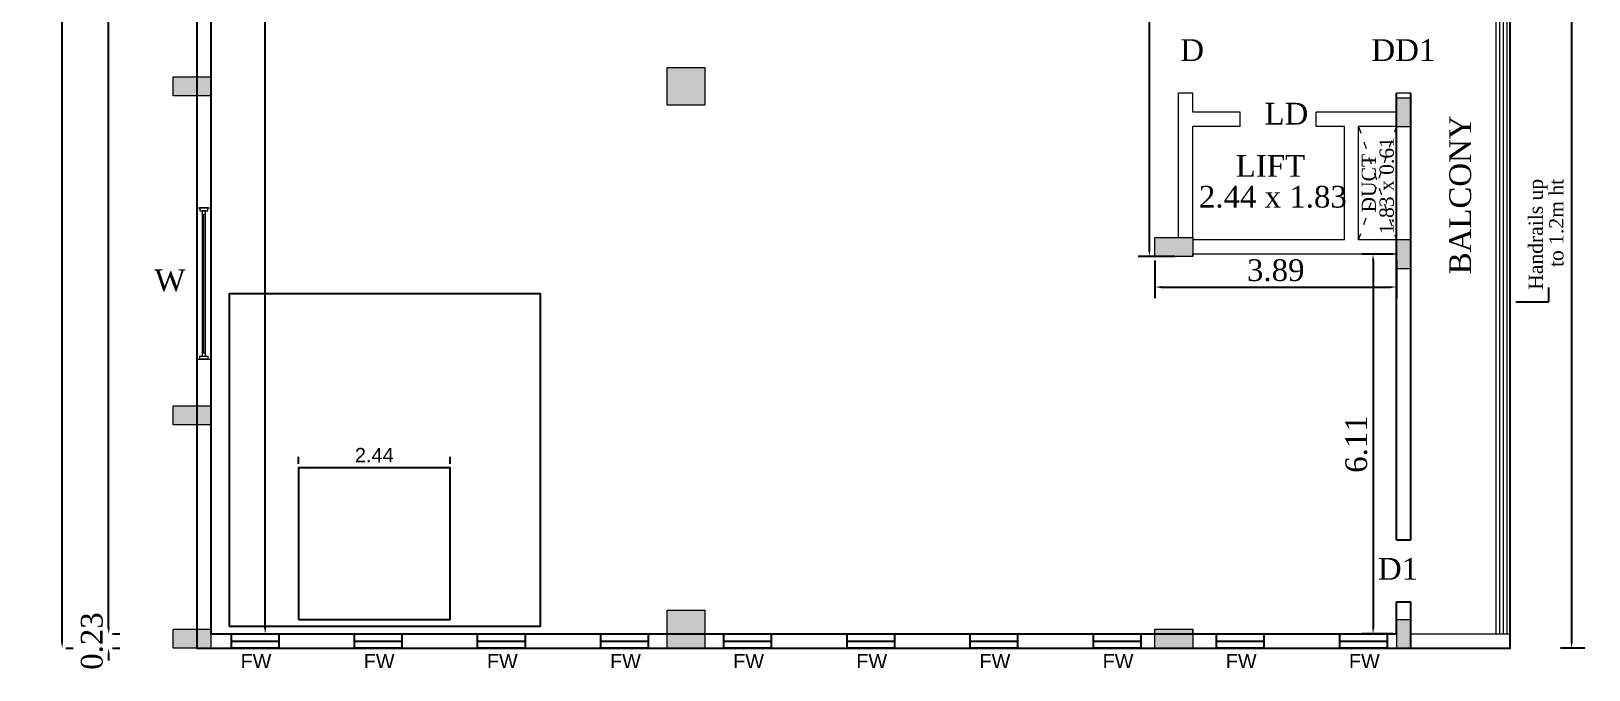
# Model space of a CAD drawing. Header units: metres. Extents: x 3592 to 3825, y 373 to 546.
# Drawn here: x 3698.67 to 3723.73, y 475.66 to 485.94 of the extents above; entities that cross this region are included whole.
import ezdxf

# ---------------------------------------------------------------- set-up
doc = ezdxf.new("R2010")
doc.units = ezdxf.units.M
doc.linetypes.add('Aec_Rating_Smoke', pattern=[0.175, 0.075, -0.1])
doc.layers.get('Defpoints').update_dxf_attribs({"lineweight": 0})
for name, color, linetype in [('0 @ 1', 7, 'Continuous'), ('BLK_1_FLR_1_BLT_UP_AREA', 1, 'Continuous'), ('BLK_1_FLR_1_REGULAR_ROOM_1', 2, 'Continuous'), ('BLK_1_FLR_1_ROOM_1_LIGHT_VENTILATION_1', 2, 'Continuous'), ('Column', 7, 'Continuous')]:
    doc.layers.add(name, color=color, linetype=linetype)
doc.styles.add('ANAND', font='times.ttf')
doc.styles.add('Ganesan', font='arial.ttf')
doc.styles.get("Standard").update_dxf_attribs({"font": 'arial.ttf'})
doc.dimstyles.new('V1', dxfattribs={"dimtxt": 0.23, "dimasz": 0.1, "dimexe": 0.18, "dimexo": 0.0625, "dimgap": 0.09, "dimtad": 1, "dimzin": 0, "dimdsep": 46, "dimtxsty": 'Standard', "dimcen": 0.09, "dimadec": 0, "dimazin": 0, "dimtfac": 1, "dimtix": 1, "dimtofl": 0, "dimtmove": 2, "dimatfit": 0, "dimfxl": 0, "dimtolj": 1, "dimtzin": 0, "dimarcsym": 0})

# ---------------------------------------------------------------- blocks, each defined once
blk = doc.blocks.new('*U13')
at = {"color": 4, "linetype": 'Continuous', "lineweight": 13}
for p, q in [((146.91, 129.1), (146.91, 131.1)), ((234.91, 130.1), (146.91, 130.1)), ((234.91, 129.1), (234.91, 131.1))]:
    blk.add_line(p, q, dxfattribs=at)
for points in [[(144.91, 132.6), (142.91, 132.6), (142.91, 127.6), (144.91, 127.6)], [(236.91, 129.1), (236.91, 131.1), (144.91, 131.1), (144.91, 129.1)], [(236.91, 132.6), (238.91, 132.6), (238.91, 127.6), (236.91, 127.6)]]:
    blk.add_lwpolyline(points, close=True, dxfattribs=at)
blk = doc.blocks.new('*D104')
at = {"color": 0, "lineweight": -2}
for p, q in [((3699.921, 476.336), (3699.921, 476.436)), ((3699.984, 476.236), (3700.101, 476.236)), ((3699.921, 475.908), (3699.921, 475.808)), ((3699.984, 476.008), (3700.101, 476.008))]:
    blk.add_line(p, q, dxfattribs=at)
at = {"color": 0}
for points in [[(3699.904, 476.336), (3699.938, 476.336), (3699.921, 476.236)], [(3699.904, 475.908), (3699.938, 475.908), (3699.921, 476.008)]]:
    blk.add_solid(points, dxfattribs=at)
at = {"layer": 'Defpoints', "color": 0}
for p in [(3699.921, 476.236), (3699.921, 476.236), (3699.921, 476.008)]:
    blk.add_point(p, dxfattribs=at)
at = {"color": 0, "insert": (3699.653, 476.122), "char_height": 0.35, "attachment_point": 5, "rotation": 90, "style": 'ANAND'}
blk.add_mtext('\\A1;0.23', dxfattribs=at)
blk = doc.blocks.new('*D105')
at = {"color": 0, "lineweight": -2}
for p, q in [((3699.921, 476.336), (3699.921, 501.438)), ((3699.984, 501.538), (3700.101, 501.538)), ((3699.984, 476.236), (3700.101, 476.236))]:
    blk.add_line(p, q, dxfattribs=at)
at = {"color": 0}
for points in [[(3699.904, 501.438), (3699.938, 501.438), (3699.921, 501.538)], [(3699.904, 476.336), (3699.938, 476.336), (3699.921, 476.236)]]:
    blk.add_solid(points, dxfattribs=at)
at = {"layer": 'Defpoints', "color": 0}
for p in [(3699.921, 501.538), (3699.921, 501.538), (3699.921, 476.236)]:
    blk.add_point(p, dxfattribs=at)
at = {"color": 0, "insert": (3699.653, 488.887), "char_height": 0.35, "attachment_point": 5, "rotation": 90, "style": 'ANAND'}
blk.add_mtext('\\A1;25.30', dxfattribs=at)
blk = doc.blocks.new('*D107')
at = {"color": 0, "lineweight": -2}
for p, q in [((3699.235, 501.766), (3699.353, 501.766)), ((3699.173, 476.108), (3699.173, 501.666)), ((3699.235, 476.008), (3699.353, 476.008))]:
    blk.add_line(p, q, dxfattribs=at)
at = {"color": 0}
for points in [[(3699.156, 501.666), (3699.189, 501.666), (3699.173, 501.766)], [(3699.156, 476.108), (3699.189, 476.108), (3699.173, 476.008)]]:
    blk.add_solid(points, dxfattribs=at)
at = {"layer": 'Defpoints', "color": 0}
for p in [(3699.173, 501.766), (3699.173, 501.766), (3699.173, 476.008)]:
    blk.add_point(p, dxfattribs=at)
at = {"color": 0, "insert": (3698.904, 488.887), "char_height": 0.35, "attachment_point": 5, "rotation": 90, "style": 'ANAND'}
blk.add_mtext('\\A1;25.76', dxfattribs=at)
blk = doc.blocks.new('*D108')
at = {"color": 0, "lineweight": -2}
for p, q in [((3723.671, 501.766), (3723.277, 501.766)), ((3723.457, 501.666), (3723.457, 476.108)), ((3723.671, 476.008), (3723.277, 476.008))]:
    blk.add_line(p, q, dxfattribs=at)
at = {"color": 0}
for points in [[(3723.44, 501.666), (3723.474, 501.666), (3723.457, 501.766)], [(3723.44, 476.108), (3723.474, 476.108), (3723.457, 476.008)]]:
    blk.add_solid(points, dxfattribs=at)
at = {"layer": 'Defpoints', "color": 0}
for p in [(3723.734, 501.766), (3723.457, 476.008), (3723.734, 476.008)]:
    blk.add_point(p, dxfattribs=at)
at = {"color": 0, "insert": (3723.189, 488.887), "char_height": 0.35, "attachment_point": 5, "rotation": 90, "style": 'ANAND'}
blk.add_mtext('\\A1;25.76', dxfattribs=at)
blk = doc.blocks.new('*D198')
at = {"color": 0, "lineweight": -2}
for p, q in [((3717.072, 497.438), (3716.483, 497.438)), ((3716.663, 497.338), (3716.663, 482.413)), ((3717.072, 482.313), (3716.483, 482.313))]:
    blk.add_line(p, q, dxfattribs=at)
at = {"color": 0}
for points in [[(3716.647, 497.338), (3716.68, 497.338), (3716.663, 497.438)], [(3716.647, 482.413), (3716.68, 482.413), (3716.663, 482.313)]]:
    blk.add_solid(points, dxfattribs=at)
at = {"layer": 'Defpoints', "color": 0}
for p in [(3717.135, 497.438), (3716.663, 482.313), (3717.135, 482.313)]:
    blk.add_point(p, dxfattribs=at)
at = {"color": 0, "insert": (3716.395, 489.876), "char_height": 0.35, "attachment_point": 5, "rotation": 90, "style": 'ANAND'}
blk.add_mtext('\\A1;15.13', dxfattribs=at)
blk = doc.blocks.new('*D199')
at = {"color": 0, "lineweight": -2}
for p, q in [((3716.754, 482.25), (3716.754, 481.642)), ((3720.64, 482.25), (3720.64, 481.642)), ((3716.854, 481.822), (3720.54, 481.822))]:
    blk.add_line(p, q, dxfattribs=at)
at = {"color": 0}
for points in [[(3716.854, 481.838), (3716.854, 481.805), (3716.754, 481.822)], [(3720.54, 481.838), (3720.54, 481.805), (3720.64, 481.822)]]:
    blk.add_solid(points, dxfattribs=at)
at = {"layer": 'Defpoints', "color": 0}
for p in [(3716.754, 482.313), (3720.64, 482.313), (3720.64, 481.822)]:
    blk.add_point(p, dxfattribs=at)
at = {"color": 0, "insert": (3718.697, 482.09), "char_height": 0.35, "attachment_point": 5, "style": 'ANAND'}
blk.add_mtext('\\A1;3.89', dxfattribs=at)
blk = doc.blocks.new('*D200')
at = {"color": 0, "lineweight": -2}
for p, q in [((3720.578, 482.351), (3720.083, 482.351)), ((3720.263, 482.251), (3720.263, 476.336)), ((3720.578, 476.236), (3720.083, 476.236))]:
    blk.add_line(p, q, dxfattribs=at)
at = {"color": 0}
for points in [[(3720.247, 482.251), (3720.28, 482.251), (3720.263, 482.351)], [(3720.247, 476.336), (3720.28, 476.336), (3720.263, 476.236)]]:
    blk.add_solid(points, dxfattribs=at)
at = {"layer": 'Defpoints', "color": 0}
for p in [(3720.64, 482.351), (3720.263, 476.236), (3720.64, 476.236)]:
    blk.add_point(p, dxfattribs=at)
at = {"color": 0, "insert": (3719.995, 479.294), "char_height": 0.35, "attachment_point": 5, "rotation": 90, "style": 'ANAND'}
blk.add_mtext('\\A1;6.11', dxfattribs=at)
blk = doc.blocks.new('*D201')
at = {"color": 0, "lineweight": -2}
for p, q in [((3701.629, 501.538), (3702.619, 501.538)), ((3702.439, 476.336), (3702.439, 501.438)), ((3701.629, 476.236), (3702.619, 476.236))]:
    blk.add_line(p, q, dxfattribs=at)
at = {"color": 0}
for points in [[(3702.422, 501.438), (3702.456, 501.438), (3702.439, 501.538)], [(3702.422, 476.336), (3702.456, 476.336), (3702.439, 476.236)]]:
    blk.add_solid(points, dxfattribs=at)
at = {"layer": 'Defpoints', "color": 0}
for p in [(3701.566, 501.538), (3702.439, 501.538), (3701.566, 476.236)]:
    blk.add_point(p, dxfattribs=at)
at = {"color": 0, "insert": (3702.171, 488.887), "char_height": 0.35, "attachment_point": 5, "rotation": 90, "style": 'ANAND'}
blk.add_mtext('\\A1;25.30', dxfattribs=at)
blk = doc.blocks.new('*D241')
at = {"layer": 'BLK_1_FLR_1_ROOM_1_LIGHT_VENTILATION_1', "color": 0, "lineweight": -2}
for p, q in [((3702.975, 478.973), (3702.975, 479.09)), ((3705.315, 478.91), (3703.075, 478.91)), ((3705.415, 478.973), (3705.415, 479.09))]:
    blk.add_line(p, q, dxfattribs=at)
at = {"layer": 'BLK_1_FLR_1_ROOM_1_LIGHT_VENTILATION_1', "color": 0}
for points in [[(3703.075, 478.927), (3703.075, 478.893), (3702.975, 478.91)], [(3705.315, 478.927), (3705.315, 478.893), (3705.415, 478.91)]]:
    blk.add_solid(points, dxfattribs=at)
at = {"layer": 'Defpoints', "color": 0}
for p in [(3702.975, 478.91), (3702.975, 478.91), (3705.415, 478.91)]:
    blk.add_point(p, dxfattribs=at)
at = {"layer": 'BLK_1_FLR_1_ROOM_1_LIGHT_VENTILATION_1', "color": 0, "insert": (3704.195, 479.116), "char_height": 0.23, "attachment_point": 5}
blk.add_mtext('\\A1;2.44', dxfattribs=at)

msp = doc.modelspace()

# ---------------------------------------------------------------- hatches: boundary and pattern name
h = msp.add_hatch(color=256)
h.dxf.hatch_style = 1
h.paths.add_polyline_path([(3701.33754, 485.20677), (3700.95654, 485.20677), (3700.95654, 484.90197), (3701.33754, 484.90197)])
h.paths.add_polyline_path([(3701.56614, 485.20677), (3701.33754, 485.20677), (3701.33754, 484.90197), (3701.56614, 484.90197)])
h = msp.add_hatch(color=256)
h.dxf.hatch_style = 1
h.paths.add_polyline_path([(3709.51494, 485.35917), (3708.90534, 485.35917), (3708.90534, 484.74957), (3709.51494, 484.74957)])
h = msp.add_hatch(color=256)
h.dxf.hatch_style = 1
h.paths.add_polyline_path([(3720.86874, 484.86538), (3720.64014, 484.86538), (3720.64014, 484.40818), (3720.86874, 484.40818)])
h = msp.add_hatch(color=256)
h.dxf.hatch_style = 1
h.paths.add_polyline_path([(3716.75394, 482.61748), (3717.36354, 482.61748), (3717.36354, 482.31268), (3716.75394, 482.31268)])
h = msp.add_hatch(color=256)
h.dxf.hatch_style = 1
h.paths.add_polyline_path([(3720.86874, 482.57938), (3720.64014, 482.57938), (3720.64014, 482.12218), (3720.86874, 482.12218)])
h = msp.add_hatch(color=256)
h.dxf.hatch_style = 1
h.paths.add_polyline_path([(3701.33754, 479.91087), (3700.95654, 479.91087), (3700.95654, 479.60607), (3701.33754, 479.60607)])
h.paths.add_polyline_path([(3701.56614, 479.91087), (3701.33754, 479.91087), (3701.33754, 479.60607), (3701.56614, 479.60607)])
h = msp.add_hatch(color=256)
h.dxf.hatch_style = 1
h.paths.add_polyline_path([(3709.51494, 476.61748), (3708.90534, 476.61748), (3708.90534, 476.23648), (3709.51494, 476.23648)])
h.paths.add_polyline_path([(3709.51494, 476.23648), (3708.90534, 476.23648), (3708.90534, 476.00788), (3709.51494, 476.00788)])
h = msp.add_hatch(color=256)
h.dxf.hatch_style = 1
h.paths.add_polyline_path([(3720.86874, 476.46508), (3720.64014, 476.46508), (3720.64014, 476.23648), (3720.64014, 476.00788), (3720.86874, 476.00788)])
h = msp.add_hatch(color=256)
h.dxf.hatch_style = 1
h.paths.add_polyline_path([(3701.33754, 476.31268), (3700.95654, 476.31268), (3700.95654, 476.00788), (3701.33754, 476.00788)])
h.paths.add_polyline_path([(3701.56614, 476.31268), (3701.33754, 476.31268), (3701.33754, 476.00788), (3701.56614, 476.00788)])
h = msp.add_hatch(color=256)
h.dxf.hatch_style = 1
h.paths.add_polyline_path([(3717.36354, 476.23648), (3716.75394, 476.23648), (3716.75394, 476.00788), (3717.36354, 476.00788)])
h.paths.add_polyline_path([(3717.36354, 476.31268), (3716.75394, 476.31268), (3716.75394, 476.23648), (3717.36354, 476.23648)])
h = msp.add_hatch(color=256)
h.dxf.hatch_style = 1
h.paths.add_polyline_path([(3717.36354, 476.23648), (3716.75394, 476.23648), (3716.75394, 476.00788), (3717.36354, 476.00788)])
h.paths.add_polyline_path([(3717.36354, 476.31268), (3716.75394, 476.31268), (3716.75394, 476.23648), (3717.36354, 476.23648)])

# ---------------------------------------------------------------- linework, layer by layer
at = {"lineweight": 13, "ltscale": 3}
for p, q in [((3722.42034, 476.23648), (3722.42034, 501.71757)), ((3722.24034, 476.23648), (3722.24034, 501.53757)), ((3722.30034, 476.23648), (3722.30034, 501.59757)), ((3722.36034, 476.23648), (3722.36034, 501.65757)), ((3717.13494, 482.61748), (3717.13494, 484.94158)), ((3717.36354, 484.94158), (3717.13494, 484.94158)), ((3717.36354, 484.63678), (3717.36354, 484.94158)), ((3720.64014, 484.63678), (3720.64014, 484.94158)), ((3720.86874, 484.94158), (3720.64014, 484.94158)), ((3720.86874, 484.40818), (3720.86874, 484.94158)), ((3718.12554, 484.63678), (3717.36354, 484.63678)), ((3718.12554, 484.40818), (3717.36354, 484.40818)), ((3717.36354, 482.61748), (3717.36354, 484.40818)), ((3718.12554, 484.40818), (3718.12554, 484.63678)), ((3720.64014, 484.63678), (3719.34474, 484.63678)), ((3719.34474, 484.40818), (3719.34474, 484.63678)), ((3719.80194, 484.40818), (3719.34474, 484.40818)), ((3719.80194, 482.57938), (3719.80194, 484.40818)), ((3720.64014, 484.40818), (3720.03054, 484.40818)), ((3720.03054, 482.57938), (3720.03054, 484.40818)), ((3701.33754, 483.09717), (3701.56614, 483.09717)), ((3719.80194, 482.57938), (3717.36354, 482.57938)), ((3720.64014, 482.57938), (3720.03054, 482.57938)), ((3720.86874, 482.12218), (3720.86874, 482.57938)), ((3720.64014, 482.35078), (3717.36354, 482.35078)), ((3717.36354, 482.31268), (3717.36354, 482.35078)), ((3720.64014, 482.12218), (3720.64014, 482.35078)), ((3701.33754, 480.65877), (3701.56614, 480.65877)), ((3720.86874, 476.23648), (3722.46894, 476.23648))]:
    msp.add_line(p, q, dxfattribs=at)
at = {"lineweight": 9, "ltscale": 3}
for p, q in [((3701.33754, 490.19787), (3701.33754, 485.20677)), ((3701.33754, 484.90197), (3701.33754, 479.91087)), ((3720.64014, 482.35078), (3717.36354, 482.35078)), ((3717.36354, 482.31268), (3717.36354, 482.35078)), ((3720.86874, 477.75311), (3720.86874, 479.87277)), ((3701.33754, 479.60607), (3701.33754, 476.31268)), ((3720.86874, 476.00788), (3720.86874, 476.75311)), ((3717.36354, 476.23648), (3717.36354, 476.31268)), ((3717.36354, 476.23648), (3717.36354, 476.31268)), ((3701.33754, 476.00788), (3712.25814, 476.00788)), ((3715.91574, 476.00788), (3720.86874, 476.00788))]:
    msp.add_line(p, q, dxfattribs=at)
at = {"linetype": 'Aec_Rating_Smoke', "lineweight": 13, "ltscale": 1.5}
for p, q in [((3720.03054, 484.40818), (3720.64014, 482.57938)), ((3720.03054, 482.57938), (3720.64014, 484.40818)), ((3720.64014, 482.57938), (3720.64014, 484.40818)), ((3720.86874, 482.57938), (3720.86874, 484.40818))]:
    msp.add_line(p, q, dxfattribs=at)
for p, q in [((3720.64014, 477.75311), (3720.86874, 477.75311)), ((3720.64014, 476.75311), (3720.86874, 476.75311))]:
    msp.add_line(p, q)
at = {"color": 3}
for p, q in [((3701.89494, 476.12218), (3702.65694, 476.12218)), ((3703.87614, 476.12218), (3704.63814, 476.12218)), ((3705.85734, 476.12218), (3706.61934, 476.12218)), ((3707.83854, 476.12218), (3708.60054, 476.12218)), ((3709.81974, 476.12218), (3710.58174, 476.12218)), ((3711.80094, 476.12218), (3712.56294, 476.12218)), ((3713.78214, 476.12218), (3714.54414, 476.12218)), ((3715.76334, 476.12218), (3716.52534, 476.12218)), ((3717.74454, 476.12218), (3718.50654, 476.12218)), ((3719.72574, 476.12218), (3720.48774, 476.12218))]:
    msp.add_line(p, q, dxfattribs=at)
at = {"linetype": 'Aec_Rating_Smoke', "lineweight": 9, "ltscale": 1.5}
msp.add_line((3712.25814, 476.00788), (3715.91574, 476.00788), dxfattribs=at)
msp.add_line((3712.25814, 476.00788), (3715.91574, 476.00788), dxfattribs=at)
for points in [[(3720.86874, 501.76617), (3701.33754, 501.76617), (3701.33754, 476.00788), (3720.86874, 476.00788), (3720.86874, 476.75311)], [(3720.64014, 495.57148), (3720.64014, 501.53757), (3701.56614, 501.53757), (3701.56614, 476.23648), (3720.64014, 476.23648), (3720.64014, 476.75311)], [(3720.64014, 477.75311), (3720.64014, 484.94158)], [(3720.86874, 477.75311), (3720.86874, 484.94158)]]:
    msp.add_lwpolyline(points)
msp.add_lwpolyline([(3722.46894, 501.76617), (3701.33754, 501.76617), (3701.33754, 476.00788), (3722.46894, 476.00788)], close=True)
at = {"lineweight": 13, "ltscale": 3}
for points in [[(3720.86874, 476.00788), (3722.46894, 476.00788), (3722.46894, 501.76617), (3720.86874, 501.76617)], [(3720.86874, 484.86538), (3720.64014, 484.86538), (3720.64014, 484.40818), (3720.86874, 484.40818), (3720.86874, 484.86538)], [(3720.86874, 482.57938), (3720.64014, 482.57938), (3720.64014, 482.12218), (3720.86874, 482.12218), (3720.86874, 482.57938)], [(3720.86874, 476.46508), (3720.64014, 476.46508), (3720.64014, 476.00788), (3720.86874, 476.00788), (3720.86874, 476.46508)]]:
    msp.add_lwpolyline(points, dxfattribs=at)
at = {"lineweight": 9}
for points in [[(3700.95654, 485.20677), (3701.56614, 485.20677), (3701.56614, 484.90197), (3700.95654, 484.90197)], [(3708.90534, 485.35917), (3709.51494, 485.35917), (3709.51494, 484.74957), (3708.90534, 484.74957)], [(3716.75394, 482.61748), (3717.36354, 482.61748), (3717.36354, 482.31268), (3716.75394, 482.31268)], [(3700.95654, 479.91087), (3701.56614, 479.91087), (3701.56614, 479.60607), (3700.95654, 479.60607)], [(3708.90534, 476.61748), (3709.51494, 476.61748), (3709.51494, 476.00788), (3708.90534, 476.00788)], [(3708.90534, 476.61748), (3709.51494, 476.61748), (3709.51494, 476.00788), (3708.90534, 476.00788)], [(3700.95654, 476.31268), (3701.56614, 476.31268), (3701.56614, 476.00788), (3700.95654, 476.00788)], [(3716.75394, 476.31268), (3717.36354, 476.31268), (3717.36354, 476.00788), (3716.75394, 476.00788)], [(3716.75394, 476.31268), (3717.36354, 476.31268), (3717.36354, 476.00788), (3716.75394, 476.00788)]]:
    msp.add_lwpolyline(points, close=True, dxfattribs=at)
at = {"lineweight": 13, "ltscale": 3}
msp.add_lwpolyline([(3716.75394, 482.61748), (3717.36354, 482.61748), (3717.36354, 482.31268), (3716.75394, 482.31268)], close=True, dxfattribs=at)
at = {"lineweight": 9, "ltscale": 3}
for points in [[(3720.86874, 482.57938), (3720.64014, 482.57938), (3720.64014, 482.12218), (3720.86874, 482.12218), (3720.86874, 482.57938)], [(3720.86874, 476.46508), (3720.64014, 476.46508), (3720.64014, 476.00788), (3720.86874, 476.00788), (3720.86874, 476.46508)]]:
    msp.add_lwpolyline(points, dxfattribs=at)
at = {"lineweight": 13}
msp.add_lwpolyline([(3700.95654, 476.31268), (3701.56614, 476.31268), (3701.56614, 476.00788), (3700.95654, 476.00788)], close=True, dxfattribs=at)
at = {"color": 3}
for points in [[(3701.89494, 476.23648), (3702.65694, 476.23648), (3702.65694, 476.00788), (3701.89494, 476.00788)], [(3703.87614, 476.23648), (3704.63814, 476.23648), (3704.63814, 476.00788), (3703.87614, 476.00788)], [(3705.85734, 476.23648), (3706.61934, 476.23648), (3706.61934, 476.00788), (3705.85734, 476.00788)], [(3707.83854, 476.23648), (3708.60054, 476.23648), (3708.60054, 476.00788), (3707.83854, 476.00788)], [(3709.81974, 476.23648), (3710.58174, 476.23648), (3710.58174, 476.00788), (3709.81974, 476.00788)], [(3711.80094, 476.23648), (3712.56294, 476.23648), (3712.56294, 476.00788), (3711.80094, 476.00788)], [(3713.78214, 476.23648), (3714.54414, 476.23648), (3714.54414, 476.00788), (3713.78214, 476.00788)], [(3715.76334, 476.23648), (3716.52534, 476.23648), (3716.52534, 476.00788), (3715.76334, 476.00788)], [(3717.74454, 476.23648), (3718.50654, 476.23648), (3718.50654, 476.00788), (3717.74454, 476.00788)], [(3719.72574, 476.23648), (3720.48774, 476.23648), (3720.48774, 476.00788), (3719.72574, 476.00788)]]:
    msp.add_lwpolyline(points, close=True, dxfattribs=at)
at = {"lineweight": 13, "ltscale": 9}
for points in [[(3720.86874, 476.00788), (3720.86874, 476.23648)], [(3720.86874, 476.00788), (3720.64014, 476.00788), (3720.64014, 476.00788)]]:
    msp.add_lwpolyline(points, dxfattribs=at)
at = {"layer": 'BLK_1_FLR_1_BLT_UP_AREA', "color": 18}
msp.add_lwpolyline([(3722.46894, 501.76617), (3701.33754, 501.76617), (3701.33754, 476.00788), (3722.46894, 476.00788)], close=True, dxfattribs=at)
at = {"layer": 'BLK_1_FLR_1_REGULAR_ROOM_1', "color": 2}
msp.add_lwpolyline([(3701.85979, 476.36122), (3706.86677, 476.36122), (3706.86677, 481.71042), (3701.85979, 481.71042)], close=True, dxfattribs=at)
at = {"layer": 'BLK_1_FLR_1_ROOM_1_LIGHT_VENTILATION_1', "color": 2}
msp.add_lwpolyline([(3702.97529, 476.47003), (3705.41529, 476.47003), (3705.41529, 478.91003), (3702.97529, 478.91003)], close=True, dxfattribs=at)
at = {"layer": 'Column', "lineweight": 9}
for points in [[(3700.95654, 485.20677), (3701.56614, 485.20677), (3701.56614, 484.90197), (3700.95654, 484.90197)], [(3708.90534, 485.35917), (3709.51494, 485.35917), (3709.51494, 484.74957), (3708.90534, 484.74957)], [(3716.75394, 482.61748), (3717.36354, 482.61748), (3717.36354, 482.31268), (3716.75394, 482.31268)], [(3700.95654, 479.91087), (3701.56614, 479.91087), (3701.56614, 479.60607), (3700.95654, 479.60607)], [(3708.90534, 476.61748), (3709.51494, 476.61748), (3709.51494, 476.00788), (3708.90534, 476.00788)], [(3708.90534, 476.61748), (3709.51494, 476.61748), (3709.51494, 476.00788), (3708.90534, 476.00788)], [(3700.95654, 476.31268), (3701.56614, 476.31268), (3701.56614, 476.00788), (3700.95654, 476.00788)], [(3716.75394, 476.31268), (3717.36354, 476.31268), (3717.36354, 476.00788), (3716.75394, 476.00788)]]:
    msp.add_lwpolyline(points, close=True, dxfattribs=at)
at = {"layer": 'Column', "lineweight": 13, "ltscale": 3}
for points in [[(3720.86874, 484.86538), (3720.64014, 484.86538), (3720.64014, 484.40818), (3720.86874, 484.40818), (3720.86874, 484.86538)], [(3720.86874, 482.57938), (3720.64014, 482.57938), (3720.64014, 482.12218), (3720.86874, 482.12218), (3720.86874, 482.57938)], [(3720.86874, 476.46508), (3720.64014, 476.46508), (3720.64014, 476.00788), (3720.86874, 476.00788), (3720.86874, 476.46508)]]:
    msp.add_lwpolyline(points, dxfattribs=at)
at = {"layer": 'Column', "lineweight": 9, "ltscale": 3}
for points in [[(3720.86874, 482.57938), (3720.64014, 482.57938), (3720.64014, 482.12218), (3720.86874, 482.12218), (3720.86874, 482.57938)], [(3720.86874, 476.46508), (3720.64014, 476.46508), (3720.64014, 476.00788), (3720.86874, 476.00788), (3720.86874, 476.46508)]]:
    msp.add_lwpolyline(points, dxfattribs=at)
at = {"layer": 'Column', "lineweight": 13}
msp.add_lwpolyline([(3700.95654, 476.31268), (3701.56614, 476.31268), (3701.56614, 476.00788), (3700.95654, 476.00788)], close=True, dxfattribs=at)

# ---------------------------------------------------------------- block references
at = {"layer": '0 @ 1', "lineweight": 13, "ltscale": 3, "xscale": 0.0254, "yscale": 0.0254, "zscale": 0.0254, "rotation": 270}
msp.add_blockref('*U13', (3698.14737, 486.72704), dxfattribs=at)

# ---------------------------------------------------------------- texts
at = {"style": 'ANAND'}
for s, p in [('D', (3717.16146, 485.46146)), ('DD1', (3720.23624, 485.46115)), ('LD', (3718.51596, 484.43841)), ('LIFT', (3718.05361, 483.59682)), ('2.44 x 1.83', (3717.46097, 483.10122)), ('W', (3700.65751, 481.75567)), ('D1', (3720.34037, 477.10977))]:
    msp.add_text(s, height=0.35, dxfattribs=at).set_placement(p)
for s, height, p in [('BALCONY', 0.35, (3721.83847, 482.02846)), ('1.83 x 0.61', 0.23, (3720.5962, 482.67265)), ('DUCT', 0.23, (3720.30898, 483.02058))]:
    msp.add_text(s, height=height, rotation=90, dxfattribs=at).set_placement(p)
at = {"insert": (3722.7643, 483.56312), "char_height": 0.23, "width": 1.9778993, "attachment_point": 3, "rotation": 90, "line_spacing_factor": 0.864754, "style": 'ANAND'}
msp.add_mtext('Handrails up to 1.2m ht', dxfattribs=at)
at = {"lineweight": 13, "ltscale": 2, "char_height": 0.2286, "attachment_point": 5, "style": 'Ganesan'}
for insert in [(3702.29171, 475.80008), (3704.27291, 475.80008), (3706.25411, 475.80008), (3708.23531, 475.80008), (3710.21651, 475.80008), (3712.19771, 475.80008), (3714.17891, 475.80008), (3716.16011, 475.80008), (3718.14131, 475.80008), (3720.12251, 475.80008)]:
    msp.add_mtext('FW', dxfattribs=dict(at, insert=insert))

# ---------------------------------------------------------------- dimensions: what is measured, and where the dimension line sits
for base, p1, p2, picture, middle in [((3699.17276, 501.76617), (3699.17276, 476.00788), (3699.17276, 501.76617), '*D107', (3698.90423, 488.88702)), ((3723.45704, 476.00788), (3723.73374, 501.76617), (3723.73374, 476.00788), '*D108', (3723.18851, 488.88702)), ((3699.92111, 501.53757), (3699.92111, 476.23648), (3699.92111, 501.53757), '*D105', (3699.65257, 488.88702)), ((3699.92111, 476.23648), (3699.92111, 476.00788), (3699.92111, 476.23648), '*D104', (3699.65257, 476.12218))]:
    dim = msp.add_linear_dim(base=base, p1=p1, p2=p2, angle=90, dimstyle='V1', override={"dimtxt": 0.35, "dimtxsty": 'ANAND', "dimfxl": 75, "dimarcsym": 2})
    dim.commit()
    dim.dimension.update_dxf_attribs({"geometry": picture, "text_midpoint": middle})
for p1, p2, distance, picture, middle in [((3701.56614, 476.23648), (3701.56614, 501.53757), -0.87301, '*D201', (3702.17062, 488.88702)), ((3717.13494, 497.43838), (3717.13494, 482.31268), -0.47159, '*D198', (3716.39483, 489.87553)), ((3716.75394, 482.31268), (3720.64014, 482.31268), -0.49116, '*D199', (3718.69704, 482.09006)), ((3720.64014, 482.35078), (3720.64014, 476.23648), -0.37679, '*D200', (3719.99482, 479.29363))]:
    dim = msp.add_aligned_dim(p1=p1, p2=p2, distance=distance, dimstyle='V1', override={"dimtxt": 0.35, "dimtxsty": 'ANAND', "dimfxl": 75, "dimarcsym": 2})
    dim.commit()
    dim.dimension.update_dxf_attribs({"geometry": picture, "text_midpoint": middle})
at = {"layer": 'BLK_1_FLR_1_ROOM_1_LIGHT_VENTILATION_1', "color": 232}
dim = msp.add_aligned_dim(p1=(3705.41529, 478.91003), p2=(3702.97529, 478.91003), distance=0, dimstyle='V1', override={"dimfxl": 75, "dimarcsym": 2}, dxfattribs=at)
dim.commit()
dim.dimension.update_dxf_attribs({"geometry": '*D241', "text_midpoint": (3704.19529, 479.1155)})

# ---------------------------------------------------------------- leaders
msp.add_leader([(3722.55682, 481.58522), (3723.09091, 481.58522), (3723.09091, 481.81338)], dimstyle='V1')

doc.saveas('drawing.dxf')
